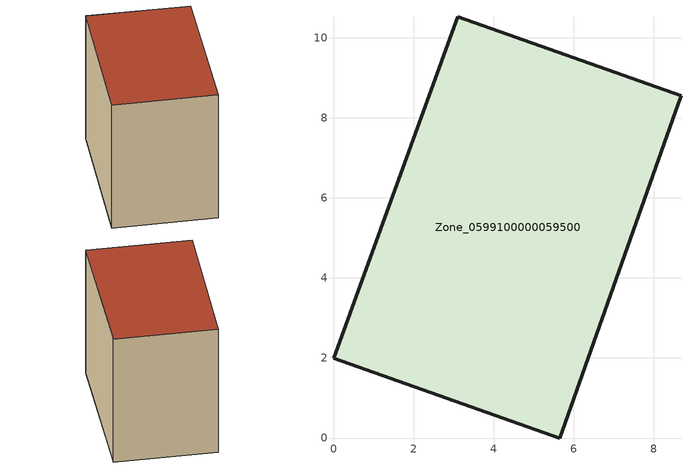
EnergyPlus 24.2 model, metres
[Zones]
Zone_0599100000059500
 floor ground (C_G): 3.11,10.52 8.68,8.55 8.61,8.35 5.66,0 0,1.99 z0.54
 wall outside (C_F): 5.66,0 8.61,8.35 8.68,8.55 3.11,10.52 0,1.99 5.66,0 z0.54:8.73
 roof outside (C_R): 8.68,8.55 3.11,10.52 0,1.99 5.66,0 8.61,8.35 z8.73
[BUILDING]
Pand.0599100000059500: North Axis=0; Terrain=City; Loads Convergence Tolerance Value=0.04; Temperature Convergence Tolerance Value=0.4; Solar Distribution=FullExterior; Maximum Number of Warmup Days=25; Minimum Number of Warmup Days=1
[Site:Location]
Rotterdam.The.Hague.AP_ZH_NLD Design_Conditions: Latitude=51.96; Longitude=4.45; Time Zone=1; Elevation=-4.5
[SITE:GROUNDTEMPERATURE:BUILDINGSURFACE]
18, 18, 18, 18, 18, 18, 18, 18, 18, 18, 18, 18
[MATERIAL] Thermal Absorptance=0.9; Solar Absorptance=0.7; Visible Absorptance=0.7
Name | Roughness | Thickness | Conductivity | Density | Specific Heat
G.TC.1965-1974 | MediumSmooth | 0.15 | 0.882353 | 540 | 1210
F.TC.1965-1974 | Rough | 0.3 | 0.697674 | 1920 | 840
R.TC.1965-1974 | MediumRough | 0.2 | 0.232558 | 1500 | 1000
[CONSTRUCTION]
C_G: G.TC.1965-1974
C_F: F.TC.1965-1974
C_R: R.TC.1965-1974
[ZONE]
Zone_0599100000059500: Type=1; Multiplier=1; Ceiling Height=Autocalculate; Volume=Autocalculate; Floor Area=autocalculate; Part of Total Floor Area=Yes
[ZONEINFILTRATION:DESIGNFLOWRATE]
Infil_Zone_0599100000059500: Zone or ZoneList or Space or SpaceList=Zone_0599100000059500; Schedule=AlwaysOn; Design Flow Rate Calculation Method=Flow/Area; Flow Rate per Floor Area=0.003; Constant Term Coefficient=1; Temperature Term Coefficient=0; Velocity Term Coefficient=0; Velocity Squared Term Coefficient=0
[HVACTEMPLATE:ZONE:IDEALLOADSAIRSYSTEM]
Zone_0599100000059500: Maximum Heating Supply Air Temperature=50; Minimum Cooling Supply Air Temperature=13; Maximum Heating Supply Air Humidity Ratio=0.0156; Minimum Cooling Supply Air Humidity Ratio=0.0077; Heating Limit=NoLimit; Cooling Limit=NoLimit; Dehumidification Control Type=ConstantSensibleHeatRatio; Cooling Sensible Heat Ratio=0.7; Dehumidification Setpoint=60; Humidification Control Type=None; Humidification Setpoint=30; Outdoor Air Method=None; Outdoor Air Flow Rate per Person=0.00944; Outdoor Air Flow Rate per Zone Floor Area=0; Outdoor Air Flow Rate per Zone=0; Demand Controlled Ventilation Type=None; Outdoor Air Economizer Type=NoEconomizer; Heat Recovery Type=None; Sensible Heat Recovery Effectiveness=0.7; Latent Heat Recovery Effectiveness=0.65
[ZONECONTROL:THERMOSTAT]
ThermostatControl_Zone_0599100000059500: Zone or ZoneList=Zone_0599100000059500; Control Type Schedule=DualSetpointControlType; Control 1=Thermostat_Zone_0599100000059500; Temperature Difference Between Cutout And Setpoint=0
[THERMOSTATSETPOINT:DUALSETPOINT]
Thermostat_Zone_0599100000059500: Heating Setpoint Temperature Schedule=HeatingSetpoint_Zone_0599100000059500; Cooling Setpoint Temperature Schedule=CoolingSetpoint_Zone_0599100000059500
[SCHEDULE:COMPACT]
HeatingSetpoint_Zone_0599100000059500: Through: 12/31, For: AllDays, Until: 24:00, 21
CoolingSetpoint_Zone_0599100000059500: Through: 12/31, For: AllDays, Until: 24:00, 24
DualSetpointControlType: Through: 12/31, For: AllDays, Until: 24:00, 4
AlwaysOn: Through: 12/31, For: AllDays, Until: 24:00, 1
